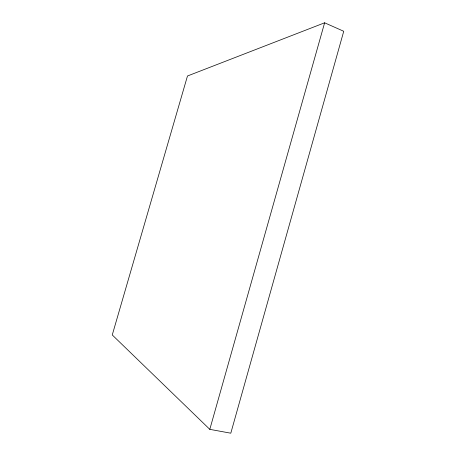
<?xml version="1.0" encoding="UTF-8"?>
<svg xmlns="http://www.w3.org/2000/svg" width="456" height="456" viewBox="0 0 456 456"><rect width="100%" height="100%" fill="white"/><g stroke="black" fill="none" stroke-linecap="round" stroke-linejoin="round"><path stroke-width="0.68" d="M209.806 429.352L324.626 22.8L343.738 31.276L230.799 433.2L209.806 429.352L112.261 334.955L187.479 75.992L324.626 22.8"/></g></svg>
